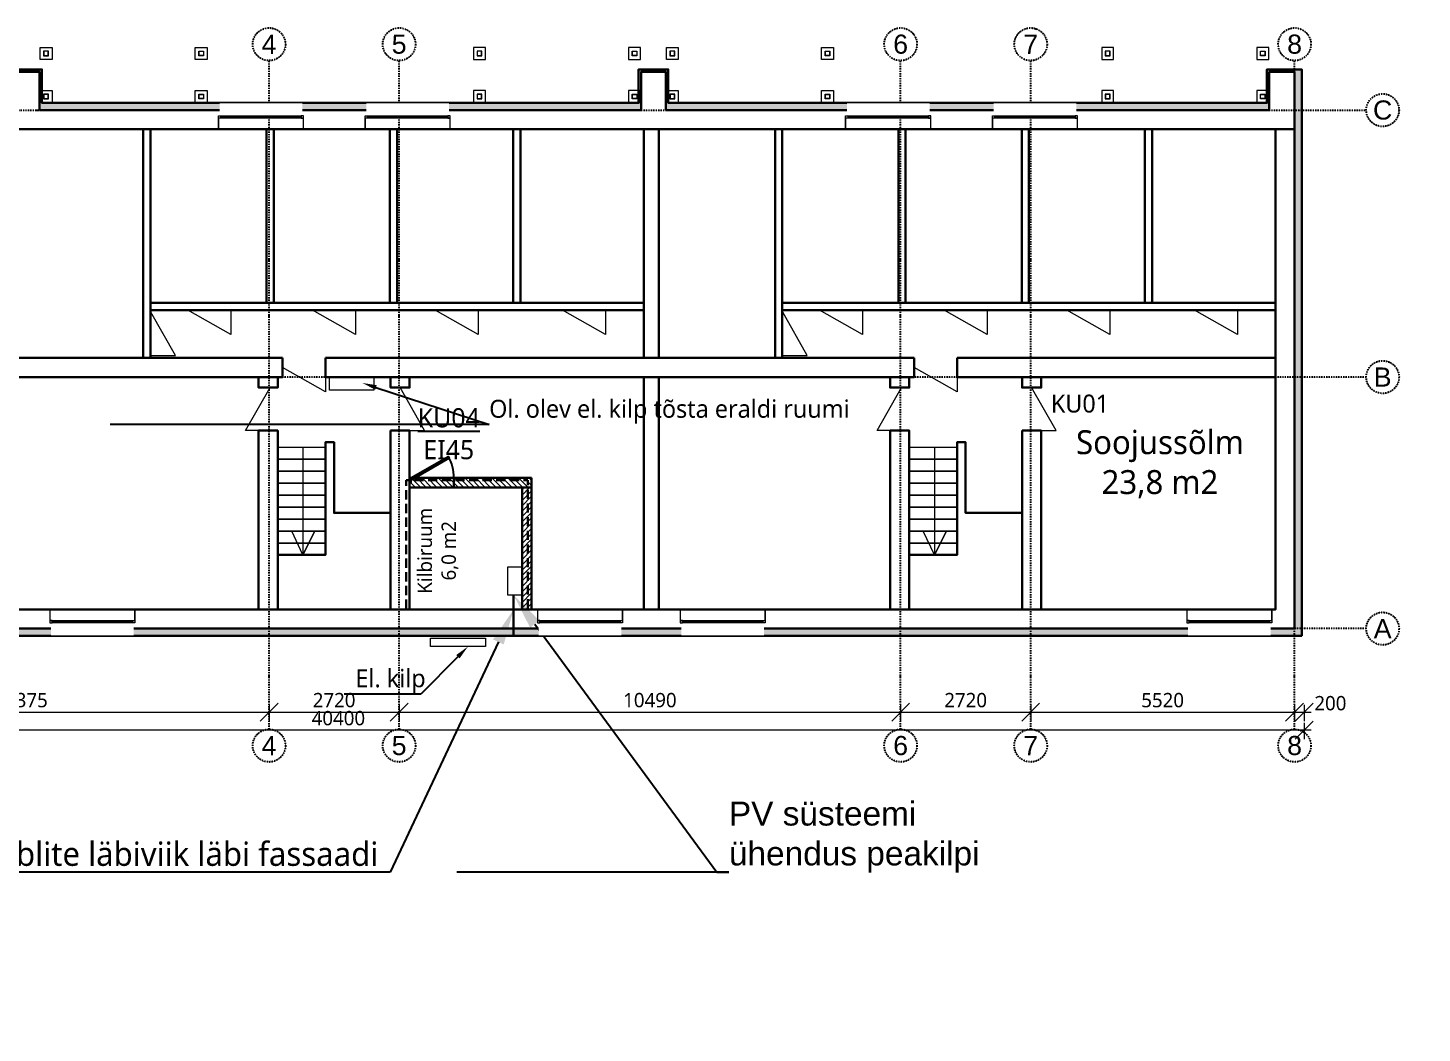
# Model space of a CAD drawing. Header units: millimetres. Extents: x 720925 to 840725318, y 793496 to 1061196.
# Drawn here: x 1172941 to 1202104, y 904427 to 925442 of the extents above; entities that cross this region are included whole.
import ezdxf
from ezdxf import colors
from ezdxf.entities.mleader import LeaderData, LeaderLine
from ezdxf.math import Vec2, Vec3

# ---------------------------------------------------------------- set-up
doc = ezdxf.new("R2010")
doc.units = ezdxf.units.MM
doc.header["$PDMODE"] = 2
doc.header["$PDSIZE"] = 5
doc.linetypes.add('DASHDOTX2', pattern=[50.8, 25.4, -12.7, 0, -12.7])
doc.linetypes.add('DASHED', pattern=[19.05, 12.7, -6.35])
for name, color, linetype, lineweight in [('!ESP_Avatäited plaanil', 7, 'Continuous', 5), ('!ESP_EI90 tuletõkkesektsiooon', 6, 'DASHED', 30), ('!ESP_EPS 120 Perimeeter', 141, 'Continuous', 9), ('!ESP_Fassaad', 7, 'Continuous', 9), ('!ESP_Konstruktsioon lõikes', 7, 'Continuous', 30), ('!ESP_Mõõt', 252, 'Continuous', 5), ('!ESP_Uus konstruktsioon', 6, 'Continuous', 9), ('!ESP_Viited', 7, 'Continuous', 0), ('TEKST', 7, 'Continuous', 9)]:
    doc.layers.add(name, color=color, linetype=linetype, lineweight=lineweight)
for name, color, linetype in [('!ESP_Tava', 7, 'Continuous'), ('!ESP_Tekst', 7, 'Continuous'), ('!ESP_Teljed', 30, 'DASHDOTX2')]:
    doc.layers.add(name, color=color, linetype=linetype)
doc.styles.add('Annotative', font='malgunsl.ttf', dxfattribs={"height": 2})
doc.styles.add('Arial', font='arial.ttf')
doc.dimstyles.new('Annotative', dxfattribs={"dimtxt": 2, "dimasz": 2.5, "dimexe": 1.25, "dimexo": 0.625, "dimtad": 1, "dimdec": 0, "dimrnd": 5, "dimtxsty": 'Annotative', "dimblk": 'OBLIQUE', "dimcen": 0, "dimdle": 1, "dimadec": 0, "dimazin": 0, "dimtfac": 1, "dimtdec": 0, "dimtmove": 0, "dimatfit": 3, "dimfxl": 1, "dimfxlon": 1, "dimarcsym": 1})

# ---------------------------------------------------------------- blocks, each defined once
blk = doc.blocks.new('_Dot')
at = {"color": 0, "linetype": 'ByBlock', "lineweight": -2}
blk.add_line((-0.5, 0), (-1, 0), dxfattribs=at)
at = {"color": 0, "linetype": 'ByBlock', "lineweight": -2, "const_width": 0.5}
blk.add_lwpolyline([(-0.25, 0, 1), (0.25, 0, 1)], format="xyb", close=True, dxfattribs=at)
blk = doc.blocks.new('A$Cef77760f')
at = {"layer": '!ESP_Teljed'}
for points in [[(-21450, -2104), (-21450, 11875)], [(-18730, -2104), (-18730, 11875)], [(-8240, -2104), (-8240, 11875)], [(-5520, -2104), (-5520, 11875)], [(0, -2104), (0, 11875)], [(-41867, 10840), (1500, 10840)], [(1500, 5260), (-41867, 5260)], [(1500, 0), (-41867, 0)]]:
    blk.add_lwpolyline(points, dxfattribs=at)
for centre in [(-21450, 12217), (-18730, 12217), (-8240, 12217), (-5520, 12217), (0, 12217), (1842, 10840), (1842, 5260), (1842, 0), (-21450, -2446), (-18730, -2446), (-8240, -2446), (-5520, -2446), (0, -2446)]:
    blk.add_circle(centre, 342, dxfattribs=at)
at = {"layer": '!ESP_Teljed', "char_height": 400, "width": 684.66, "attachment_point": 5, "style": 'Arial'}
for s, insert in [('4', (-21450, 12217)), ('5', (-18730, 12217)), ('6', (-8240, 12217)), ('7', (-5520, 12217)), ('8', (0, 12217)), ('C', (1842, 10840)), ('B', (1842, 5260)), ('A', (1842, 0)), ('4', (-21450, -2446)), ('5', (-18730, -2446)), ('6', (-8240, -2446)), ('7', (-5520, -2446)), ('8', (0, -2446))]:
    blk.add_mtext(s, dxfattribs=dict(at, insert=insert))
blk = doc.blocks.new('_Oblique')
at = {"color": 0, "linetype": 'ByBlock', "lineweight": -2}
blk.add_line((-0.5, -0.5), (0.5, 0.5), dxfattribs=at)
blk = doc.blocks.new('*D128')
at = {"layer": '!ESP_Mõõt', "color": 0, "lineweight": -2, "transparency": 16777216}
for p, q in [((8175, -12435), (8175, -12773)), ((18550, -12435), (18550, -12773)), ((8025, -12585), (18700, -12585))]:
    blk.add_line(p, q, dxfattribs=at)
at = {"layer": 'Defpoints', "color": 0, "lineweight": 0, "transparency": 16777216}
for p in [(8175, -11951), (18550, -11896), (18550, -12585)]:
    blk.add_point(p, dxfattribs=at)
at = {"layer": '!ESP_Mõõt', "color": 0, "lineweight": -2, "transparency": 16777216, "xscale": 375, "yscale": 375, "zscale": 375, "rotation": 180}
blk.add_blockref('_Oblique', (8175, -12585), dxfattribs=at)
at = {"layer": '!ESP_Mõõt', "color": 0, "lineweight": -2, "transparency": 16777216, "xscale": 375, "yscale": 375, "zscale": 375}
blk.add_blockref('_Oblique', (18550, -12585), dxfattribs=at)
at = {"layer": '!ESP_Mõõt', "color": 0, "lineweight": 0, "transparency": 16777216, "insert": (13362, -12336), "char_height": 300, "attachment_point": 5, "style": 'Annotative'}
blk.add_mtext('10375', dxfattribs=at)
blk = doc.blocks.new('*D129')
at = {"layer": '!ESP_Mõõt', "color": 0, "lineweight": -2, "transparency": 16777216}
for p, q in [((18550, -12435), (18550, -12773)), ((21270, -12435), (21270, -12773)), ((18400, -12585), (21420, -12585))]:
    blk.add_line(p, q, dxfattribs=at)
at = {"layer": 'Defpoints', "color": 0, "lineweight": 0, "transparency": 16777216}
for p in [(18550, -11896), (21270, -11914), (21270, -12585)]:
    blk.add_point(p, dxfattribs=at)
at = {"layer": '!ESP_Mõõt', "color": 0, "lineweight": -2, "transparency": 16777216, "xscale": 375, "yscale": 375, "zscale": 375, "rotation": 180}
blk.add_blockref('_Oblique', (18550, -12585), dxfattribs=at)
at = {"layer": '!ESP_Mõõt', "color": 0, "lineweight": -2, "transparency": 16777216, "xscale": 375, "yscale": 375, "zscale": 375}
blk.add_blockref('_Oblique', (21270, -12585), dxfattribs=at)
at = {"layer": '!ESP_Mõõt', "color": 0, "lineweight": 0, "transparency": 16777216, "insert": (19910, -12336), "char_height": 300, "attachment_point": 5, "style": 'Annotative'}
blk.add_mtext('2720', dxfattribs=at)
blk = doc.blocks.new('*D130')
at = {"layer": '!ESP_Mõõt', "color": 0, "lineweight": -2, "transparency": 16777216}
for p, q in [((21270, -12435), (21270, -12773)), ((31760, -12435), (31760, -12773)), ((21120, -12585), (31910, -12585))]:
    blk.add_line(p, q, dxfattribs=at)
at = {"layer": 'Defpoints', "color": 0, "lineweight": 0, "transparency": 16777216}
for p in [(21270, -11914), (31760, -11878), (31760, -12585)]:
    blk.add_point(p, dxfattribs=at)
at = {"layer": '!ESP_Mõõt', "color": 0, "lineweight": -2, "transparency": 16777216, "xscale": 375, "yscale": 375, "zscale": 375, "rotation": 180}
blk.add_blockref('_Oblique', (21270, -12585), dxfattribs=at)
at = {"layer": '!ESP_Mõõt', "color": 0, "lineweight": -2, "transparency": 16777216, "xscale": 375, "yscale": 375, "zscale": 375}
blk.add_blockref('_Oblique', (31760, -12585), dxfattribs=at)
at = {"layer": '!ESP_Mõõt', "color": 0, "lineweight": 0, "transparency": 16777216, "insert": (26515, -12336), "char_height": 300, "attachment_point": 5, "style": 'Annotative'}
blk.add_mtext('10490', dxfattribs=at)
blk = doc.blocks.new('*D131')
at = {"layer": '!ESP_Mõõt', "color": 0, "lineweight": -2, "transparency": 16777216}
for p, q in [((31760, -12435), (31760, -12773)), ((34480, -12435), (34480, -12773)), ((31610, -12585), (34630, -12585))]:
    blk.add_line(p, q, dxfattribs=at)
at = {"layer": 'Defpoints', "color": 0, "lineweight": 0, "transparency": 16777216}
for p in [(31760, -11878), (34480, -11787), (34480, -12585)]:
    blk.add_point(p, dxfattribs=at)
at = {"layer": '!ESP_Mõõt', "color": 0, "lineweight": -2, "transparency": 16777216, "xscale": 375, "yscale": 375, "zscale": 375, "rotation": 180}
blk.add_blockref('_Oblique', (31760, -12585), dxfattribs=at)
at = {"layer": '!ESP_Mõõt', "color": 0, "lineweight": -2, "transparency": 16777216, "xscale": 375, "yscale": 375, "zscale": 375}
blk.add_blockref('_Oblique', (34480, -12585), dxfattribs=at)
at = {"layer": '!ESP_Mõõt', "color": 0, "lineweight": 0, "transparency": 16777216, "insert": (33120, -12336), "char_height": 300, "attachment_point": 5, "style": 'Annotative'}
blk.add_mtext('2720', dxfattribs=at)
blk = doc.blocks.new('*D132')
at = {"layer": '!ESP_Mõõt', "color": 0, "lineweight": -2, "transparency": 16777216}
for p, q in [((34480, -12435), (34480, -12773)), ((40000, -12435), (40000, -12773)), ((34330, -12585), (40150, -12585))]:
    blk.add_line(p, q, dxfattribs=at)
at = {"layer": 'Defpoints', "color": 0, "lineweight": 0, "transparency": 16777216}
for p in [(34480, -11787), (40000, -12023), (40000, -12585)]:
    blk.add_point(p, dxfattribs=at)
at = {"layer": '!ESP_Mõõt', "color": 0, "lineweight": -2, "transparency": 16777216, "xscale": 375, "yscale": 375, "zscale": 375, "rotation": 180}
blk.add_blockref('_Oblique', (34480, -12585), dxfattribs=at)
at = {"layer": '!ESP_Mõõt', "color": 0, "lineweight": -2, "transparency": 16777216, "xscale": 375, "yscale": 375, "zscale": 375}
blk.add_blockref('_Oblique', (40000, -12585), dxfattribs=at)
at = {"layer": '!ESP_Mõõt', "color": 0, "lineweight": 0, "transparency": 16777216, "insert": (37240, -12336), "char_height": 300, "attachment_point": 5, "style": 'Annotative'}
blk.add_mtext('5520', dxfattribs=at)
blk = doc.blocks.new('*D138')
at = {"layer": '!ESP_Mõõt', "color": 0, "lineweight": -2, "transparency": 16777216}
for p, q in [((-200, -12812), (-200, -13150)), ((40200, -12812), (40200, -13150)), ((40350, -12962), (-350, -12962))]:
    blk.add_line(p, q, dxfattribs=at)
at = {"layer": 'Defpoints', "color": 0, "lineweight": 0, "transparency": 16777216}
for p in [(-200, -11040), (40200, -11040), (-200, -12962)]:
    blk.add_point(p, dxfattribs=at)
at = {"layer": '!ESP_Mõõt', "color": 0, "lineweight": -2, "transparency": 16777216, "xscale": 375, "yscale": 375, "zscale": 375, "rotation": 180}
blk.add_blockref('_Oblique', (-200, -12962), dxfattribs=at)
at = {"layer": '!ESP_Mõõt', "color": 0, "lineweight": -2, "transparency": 16777216, "xscale": 375, "yscale": 375, "zscale": 375}
blk.add_blockref('_Oblique', (40200, -12962), dxfattribs=at)
at = {"layer": '!ESP_Mõõt', "color": 0, "lineweight": 0, "transparency": 16777216, "insert": (20000, -12713), "char_height": 300, "attachment_point": 5, "style": 'Annotative'}
blk.add_mtext('40400', dxfattribs=at)
blk = doc.blocks.new('*D140')
at = {"layer": '!ESP_Mõõt', "color": 0, "lineweight": -2, "transparency": 16777216}
for p, q in [((40000, -12435), (40000, -12773)), ((40200, -12435), (40200, -12773)), ((39850, -12585), (40350, -12585))]:
    blk.add_line(p, q, dxfattribs=at)
at = {"layer": 'Defpoints', "color": 0, "lineweight": 0, "transparency": 16777216}
for p in [(40200, -11040), (40000, -12023), (40200, -12585)]:
    blk.add_point(p, dxfattribs=at)
at = {"layer": '!ESP_Mõõt', "color": 0, "lineweight": -2, "transparency": 16777216, "xscale": 375, "yscale": 375, "zscale": 375, "rotation": 180}
blk.add_blockref('_Oblique', (40000, -12585), dxfattribs=at)
at = {"layer": '!ESP_Mõõt', "color": 0, "lineweight": -2, "transparency": 16777216, "xscale": 375, "yscale": 375, "zscale": 375}
blk.add_blockref('_Oblique', (40200, -12585), dxfattribs=at)
at = {"layer": '!ESP_Mõõt', "color": 0, "lineweight": 0, "transparency": 16777216, "insert": (40749, -12400), "char_height": 300, "attachment_point": 5, "style": 'Annotative'}
blk.add_mtext('200', dxfattribs=at)
blk = doc.blocks.new('A$C8ba190c6')
at = {"layer": '!ESP_Avatäited plaanil'}
for points in [[(-1760, 420), (-1760, -90), (-2660, 420)], [(-2920, -900), (-3431, -900), (-2920, 0)], [(-200, -900), (310, -900), (-200, 0)]]:
    blk.add_lwpolyline(points, dxfattribs=at)
at = {"layer": '!ESP_Konstruktsioon lõikes'}
for points in [[(-3160, 220), (-3160, 220), (-3160, 0), (-2760, 0), (-2760, 220), (-2660, 220), (-2660, 620)], [(-1760, 620), (-1760, 220), (-400, 220), (-400, 0), (0, 0), (0, 220)], [(-400, -2620), (-791, -2620), (-1580, -2620), (-1580, -1142), (-1760, -1142), (-1760, -3500), (-2760, -3500)]]:
    blk.add_lwpolyline(points, dxfattribs=at)
for points in [[(-3160, -900), (-2760, -900), (-2760, -4640), (-3160, -4640)], [(-400, -900), (0, -900), (0, -4640), (-400, -4640)]]:
    blk.add_lwpolyline(points, close=True, dxfattribs=at)
at = {"lineweight": 0}
for points in [[(-1760, -1150), (-1760, -2750)], [(-1760, -1250), (-2760, -1250), (-2760, -1500), (-1760, -1500)], [(-2235, -1250), (-2235, -3500), (-1981, -3000), (-2235, -3500), (-2467, -3000)], [(-1760, -1500), (-2760, -1500), (-2760, -1750), (-1760, -1750)], [(-1760, -1750), (-2760, -1750), (-2760, -2000), (-1760, -2000)], [(-1760, -2000), (-2760, -2000), (-2760, -2250), (-1760, -2250)], [(-1760, -2250), (-2760, -2250), (-2760, -2500), (-1760, -2500)], [(-1760, -2500), (-2760, -2500), (-2760, -2750), (-1760, -2750)], [(-1760, -2500), (-2760, -2500), (-2760, -2750), (-1760, -2750)], [(-2360, -2750), (-2760, -2750)], [(-1760, -2750), (-2760, -2750), (-2760, -3000), (-1760, -3000)], [(-1760, -2750), (-2360, -2750)], [(-1760, -3000), (-2760, -3000), (-2760, -3250), (-1760, -3250)], [(-1760, -3000), (-2760, -3000), (-2760, -3250), (-1760, -3250)], [(-1760, -3000), (-2360, -3000)], [(-1760, -3250), (-2760, -3250), (-2760, -3500), (-1760, -3500)], [(-1760, -3250), (-2360, -3250)], [(-1760, -3500), (-2360, -3500)]]:
    blk.add_lwpolyline(points, dxfattribs=at)
blk = doc.blocks.new('A$C9a3fe0df')
at = {"layer": '!ESP_Konstruktsioon lõikes'}
for points in [[(0, 11640), (530, 11640), (530, 10840), (13230, 10840), (13230, 11640), (13750, 11640), (13750, 10840), (26330, 10840), (26330, 11640), (26850, 11640), (26850, 10840), (39470, 10840), (39470, 11640), (40000, 11640), (40000, 0), (0, 0)], [(400, 10440), (39600, 10440), (39600, 400), (400, 400)]]:
    blk.add_lwpolyline(points, close=True, dxfattribs=at)
for points in [[(13230, 10840), (13230, 11640), (13750, 11640), (13750, 10840)], [(26330, 10840), (26330, 11640), (26850, 11640), (26850, 10840)], [(39470, 10840), (39470, 11640), (40000, 11640), (40000, 10840)], [(400, 10440), (40000, 10440)], [(26705, 5660), (26705, 10440), (26385, 10440), (26385, 5660)], [(6635, 5660), (18830, 5660)], [(19730, 5660), (32040, 5660)], [(32940, 5660), (39600, 5660), (39600, 5260), (32940, 5260)], [(18830, 5260), (6635, 5260)], [(13490, 5260), (13690, 5260)], [(32040, 5260), (19730, 5260)], [(26230, 5260), (26385, 5260)], [(26385, 5260), (26385, 400), (26705, 400), (26705, 5260)], [(26750, 5260), (26950, 5260)]]:
    blk.add_lwpolyline(points, dxfattribs=at)
blk = doc.blocks.new('A$C15717044')
blk.add_wipeout([(-890, 171), (890, 171), (890, 121), (865, 121), (865, -150), (-865, -150), (-865, 121), (-890, 121)])
at = {"layer": '!ESP_Avatäited plaanil'}
for points in [[(-890, 400), (-890, 171), (-890, 121), (-840, 121), (-840, 171), (-890, 171), (890, 171), (890, 400), (890, 171), (890, 121), (840, 121), (840, 171), (840, 121), (-840, 121), (-840, 146), (840, 146)], [(-865, -150), (865, -150)]]:
    blk.add_lwpolyline(points, dxfattribs=at)
blk = doc.blocks.new('A$C8c9964b3')
at = {"layer": '!ESP_Fassaad', "color": 8}
for points in [[(-3420, -175), (-3170, -175), (-3170, 75), (-3420, 75)], [(-3345, -100), (-3245, -100), (-3245, 0), (-3345, 0)], [(-175, -175), (75, -175), (75, 75), (-175, 75)], [(0, -100), (-100, -100), (-100, 0), (0, 0)], [(-3340, -95), (-3250, -95), (-3250, -5), (-3340, -5)], [(-5, -95), (-95, -95), (-95, -5), (-5, -5)], [(-3420, -1075), (-3170, -1075), (-3170, -825), (-3420, -825)], [(-175, -1075), (75, -1075), (75, -825), (-175, -825)], [(-3345, -1000), (-3245, -1000), (-3245, -900), (-3345, -900)], [(-3340, -995), (-3250, -995), (-3250, -905), (-3340, -905)], [(0, -1000), (-100, -1000), (-100, -900), (0, -900)], [(-5, -995), (-95, -995), (-95, -905), (-5, -905)]]:
    blk.add_lwpolyline(points, close=True, dxfattribs=at)
blk = doc.blocks.new('A$Cb62df965')
at = {"layer": '!ESP_Avatäited plaanil'}
for points in [[(-8635, 0), (-8635, -510), (-9535, 0)], [(-6030, 0), (-6030, -510), (-6930, 0)], [(-3461, 0), (-3461, -510), (-4361, 0)], [(-796, 0), (-796, -510), (-1696, 0)], [(-10305, -947), (-9795, -947), (-10305, -47)]]:
    blk.add_lwpolyline(points, dxfattribs=at)
blk = doc.blocks.new('*U766')
for p, q in [((0, 0), (0, -100)), ((900, 0), (900, -100))]:
    blk.add_line(p, q)
blk.add_lwpolyline([(0, 0), (779, 450), (801, 412), (22, -38)], close=True)
blk.add_arc((0, 0), 900, 0, 30)
blk = doc.blocks.new('A$Cb56cea9a')
at = {"layer": '!ESP_Mõõt', "lineweight": 0}
for base, p1, p2, picture, middle in [((-200, -12962.2), (40200, -11040), (-200, -11040), '*D138', (20000, -12713.3)), ((18550, -12585.3), (8175, -11951.1), (18550, -11896.3), '*D128', (13362.5, -12335.5)), ((21270, -12585.3), (18550, -11896.3), (21270, -11914.4), '*D129', (19910, -12336.3)), ((31760.1, -12585.3), (21270, -11914.4), (31760.1, -11877.8), '*D130', (26515, -12335.5)), ((34480.1, -12585.3), (31760.1, -11877.8), (34480.1, -11787.2), '*D131', (33120.1, -12336.3)), ((40000, -12585.3), (34480.1, -11787.2), (40000, -12022.7), '*D132', (37240, -12336.3))]:
    dim = blk.add_linear_dim(base=base, p1=p1, p2=p2, dimstyle='Annotative', dxfattribs=at)
    dim.commit()
    dim.dimension.update_dxf_attribs({"geometry": picture, "text_midpoint": middle})
dim = blk.add_linear_dim(base=(40200, -12585.3), p1=(40000, -12022.7), p2=(40200, -11040), dimstyle='Annotative', dxfattribs=at)
dim.commit()
dim.dimension.update_dxf_attribs({"geometry": '*D140', "text_midpoint": (40748.8, -12648.8), "dimtype": 128})

msp = doc.modelspace()

# ---------------------------------------------------------------- hatches: boundary and pattern name
at = {"layer": '!ESP_EPS 120 Perimeeter'}
h = msp.add_hatch(dxfattribs=at)
h.set_pattern_fill('HONEY', color=256, scale=20, style=0)
h.set_pattern_definition([(0, (361077.227, -151848.246), (95.25, 54.992613), [63.5, -127]), (120, (361077.227, -151848.246), (-95.2499998, 54.9926133), [63.5, -127]), (60, (361077.227, -151848.246), (2e-07, 109.9852262), [-127, 63.5])])
h.paths.add_polyline_path([(1160016.3, 923872.6), (1160016.3, 924572.6), (1159286.3, 924572.6), (1159286.3, 912732.6), (1199586.3, 912732.6), (1199586.3, 924572.6), (1198856.3, 924572.6), (1198856.3, 923872.6), (1186336.3, 923872.6), (1186336.3, 924572.6), (1185716.3, 924572.6), (1185716.3, 923872.6), (1173236.3, 923872.6), (1173236.3, 924572.6), (1172616.3, 924572.6), (1172616.3, 923872.6)])
h.paths.add_polyline_path([(1172666.3, 923722.6), (1172666.3, 924522.6), (1173186.3, 924522.6), (1173186.3, 923722.6), (1185766.3, 923722.6), (1185766.3, 924522.6), (1186286.3, 924522.6), (1186286.3, 923722.6), (1198906.3, 923722.6), (1198906.3, 924522.6), (1199436.3, 924522.6), (1199436.3, 912882.6), (1159436.3, 912882.6), (1159436.3, 924522.6), (1159966.3, 924522.6), (1159966.3, 923722.6)], flags=16)
at = {"layer": '!ESP_Uus konstruktsioon'}
h = msp.add_hatch(dxfattribs=at)
h.set_pattern_fill('ANSI31', color=256, scale=25, angle=90)
h.set_pattern_definition([(135, (857721.47, -132011.53), (-56.126601, -56.126601), [])])
h.paths.add_polyline_path([(1183477.5, 916033.8), (1180926.3, 916033.8), (1180926.3, 915833.8), (1183477.5, 915833.8)])

# ---------------------------------------------------------------- linework, layer by layer
at = {"layer": '!ESP_Avatäited plaanil'}
for points in [[(1175515.9, 918596), (1176026.4, 918596), (1175515.9, 919496)], [(1175515.9, 918596), (1176026.4, 918596), (1175515.9, 919496)], [(1177186.3, 919542.6), (1177186.3, 919032.1), (1176286.3, 919542.6)], [(1179791.3, 919542.6), (1179791.3, 919032.1), (1178891.3, 919542.6)], [(1182360.1, 919542.6), (1182360.1, 919032.1), (1181460.1, 919542.6)], [(1185025.5, 919542.6), (1185025.5, 919032.1), (1184125.5, 919542.6)]]:
    msp.add_lwpolyline(points, dxfattribs=at)
at = {"layer": '!ESP_EI90 tuletõkkesektsiooon', "ltscale": 15, "flags": 128}
msp.add_lwpolyline([(1180851.3, 913282.6), (1183397.5, 913282.6), (1183397.5, 915983.8), (1180851.3, 915983.8)], close=True, dxfattribs=at)
at = {"layer": '!ESP_Fassaad'}
msp.add_lwpolyline([(1181363.5, 912682.6), (1182515.2, 912682.6), (1182515.2, 912508.5), (1181363.5, 912508.5)], close=True, dxfattribs=at)
at = {"layer": '!ESP_Konstruktsioon lõikes'}
for points in [[(1159286.3, 924572.6), (1160016.3, 924572.6), (1160016.3, 923872.6), (1172616.3, 923872.6), (1172616.3, 924572.6), (1173236.3, 924572.6), (1173236.3, 923872.6), (1185716.3, 923872.6), (1185716.3, 924572.6), (1186336.3, 924572.6), (1186336.3, 923872.6), (1198856.3, 923872.6), (1198856.3, 924572.6), (1199586.3, 924572.6), (1199586.3, 912732.6), (1159286.3, 912732.6)], [(1159286.3, 924572.6), (1160016.3, 924572.6), (1160016.3, 923872.6), (1172616.3, 923872.6), (1172616.3, 924572.6), (1173236.3, 924572.6), (1173236.3, 923872.6), (1185716.3, 923872.6), (1185716.3, 924572.6), (1186336.3, 924572.6), (1186336.3, 923872.6), (1198856.3, 923872.6), (1198856.3, 924572.6), (1199586.3, 924572.6), (1199586.3, 912732.6), (1159286.3, 912732.6)], [(1159436.3, 924522.6), (1159966.3, 924522.6), (1159966.3, 923722.6), (1172666.3, 923722.6), (1172666.3, 924522.6), (1173186.3, 924522.6), (1173186.3, 923722.6), (1185766.3, 923722.6), (1185766.3, 924522.6), (1186286.3, 924522.6), (1186286.3, 923722.6), (1198906.3, 923722.6), (1198906.3, 924522.6), (1199436.3, 924522.6), (1199436.3, 912882.6), (1159436.3, 912882.6)], [(1159436.3, 924522.6), (1159966.3, 924522.6), (1159966.3, 923722.6), (1172666.3, 923722.6), (1172666.3, 924522.6), (1173186.3, 924522.6), (1173186.3, 923722.6), (1185766.3, 923722.6), (1185766.3, 924522.6), (1186286.3, 924522.6), (1186286.3, 923722.6), (1198906.3, 923722.6), (1198906.3, 924522.6), (1199436.3, 924522.6), (1199436.3, 912882.6), (1159436.3, 912882.6)], [(1175355.2, 923322.6), (1175505.2, 923322.6), (1175505.2, 918542.6), (1175355.2, 918542.6)], [(1177934.2, 923322.6), (1178084.2, 923322.6), (1178084.2, 919692.6), (1177934.2, 919692.6)], [(1180513.2, 923322.6), (1180663.2, 923322.6), (1180663.2, 919692.6), (1180513.2, 919692.6)], [(1183092.2, 923322.6), (1183242.2, 923322.6), (1183242.2, 919692.6), (1183092.2, 919692.6)], [(1188570.3, 923322.6), (1188720.3, 923322.6), (1188720.3, 918542.6), (1188570.3, 918542.6)], [(1191149.3, 923322.6), (1191299.3, 923322.6), (1191299.3, 919692.6), (1191149.3, 919692.6)], [(1193728.3, 923322.6), (1193878.3, 923322.6), (1193878.3, 919692.6), (1193728.3, 919692.6)], [(1196307.2, 923322.6), (1196457.2, 923322.6), (1196457.2, 919692.6), (1196307.2, 919692.6)], [(1185821.3, 919692.6), (1185821.3, 919542.6), (1175505.2, 919542.6), (1175505.2, 919692.6)], [(1199036.4, 919692.6), (1199036.4, 919542.6), (1188720.3, 919542.6), (1188720.3, 919692.6)], [(1180926.3, 916033.8), (1181853.1, 916033.8), (1181853.1, 915833.8), (1180926.3, 915833.8)]]:
    msp.add_lwpolyline(points, close=True, dxfattribs=at)
for points in [[(1180926.3, 916033.8), (1183477.5, 916033.8)], [(1180926.3, 915833.8), (1183477.5, 915833.8)], [(1183277.5, 913282.6), (1183277.5, 915833.8)]]:
    msp.add_lwpolyline(points, dxfattribs=at)
at = {"layer": '!ESP_Tava', "lineweight": 0}
msp.add_lwpolyline([(1182977.5, 913582.6), (1182977.5, 914176.2), (1183277.5, 914176.2), (1183277.5, 913582.6)], close=True, dxfattribs=at)
at = {"lineweight": 0}
msp.add_lwpolyline([(1179252.9, 918142.6), (1180178.6, 918142.6), (1180178.6, 917870.6), (1179252.9, 917870.6)], close=True, dxfattribs=at)
at = {"layer": 'TEKST', "color": 1, "lineweight": 30}
msp.add_line((1183101.3, 912732.6), (1183101.3, 913582.6), dxfattribs=at)

# ---------------------------------------------------------------- block references
at = {"lineweight": 0}
for name, p in [('A$Cef77760f', (1199436.3, 912882.6)), ('A$Cb56cea9a', (1159436.3, 923722.6)), ('A$C8c9964b3', (1185681.3, 924957.6)), ('A$C8c9964b3', (1198821.3, 924957.6)), ('A$C9a3fe0df', (1159436.3, 912882.6)), ('A$Cb62df965', (1199036.3, 919542.6)), ('A$C8ba190c6', (1180926.3, 917922.6)), ('A$C8ba190c6', (1194136.3, 917922.6))]:
    msp.add_blockref(name, p, dxfattribs=at)
at = {"lineweight": 0, "xscale": -1}
for p in [(1173271.3, 924957.6), (1186371.3, 924957.6)]:
    msp.add_blockref('A$C8c9964b3', p, dxfattribs=at)
msp.add_blockref('*U766', (1180953.1, 916033.8))

# ---------------------------------------------------------------- texts
at = {"layer": '!ESP_Tekst', "style": 'Annotative'}
for s, insert, char_height, width, attachment_point in [('KU01', (1194947.1, 917585.7), 375, 869.103, 5), ('\\pxqc;{\\L\\C6;KU04\\P\\lEI45}', (1182174.2, 917491.1), 400, 858.675, 3), ('Soojussõlm\\P23,8 m2', (1196620.4, 916318.5), 500, 33016.985, 5)]:
    msp.add_mtext(s, dxfattribs=dict(at, insert=insert, char_height=char_height, width=width, attachment_point=attachment_point))
at = {"layer": '!ESP_Tekst', "insert": (1181520, 914509.9), "char_height": 300, "width": 33016.985, "attachment_point": 5, "rotation": 90, "style": 'Annotative'}
msp.add_mtext('Kilbiruum\\P6,0 m2', dxfattribs=at)

# ---------------------------------------------------------------- leaders
at = {"layer": '!ESP_Tekst'}
ml = msp.add_multileader_mtext('Standard', dxfattribs=at)
ml.set_content('TINGMÄRGID:', color=256, style='Annotative')
ml.set_leader_properties(color=256)
ml.set_arrow_properties(name='DOT')
ml.build(insert=Vec2(0, 0))
ml.multileader.update_dxf_attribs({"leader_type": 0, "has_dogleg": 0, "text_left_attachment_type": 5, "text_right_attachment_type": 5, "dogleg_length": 0.036, "arrow_head_size": 0, "scale": 100})
ctx = ml.context
ctx.base_point, ctx.scale, ctx.char_height, ctx.arrow_head_size, ctx.landing_gap_size, ctx.plane_origin = Vec3(723104.5, 907053.2), 100, 250, 0, 0.9, Vec3(724755.6, 906972.2)
ctx.left_attachment, ctx.right_attachment = 5, 5
notes = []
notes.append((ctx, [(1, (1, 1, 0), (725233.3, 907053.2), (-1, 0), 3.6, [(0, [(724930, 907053.2)], 0, [])])]))
ctx.mtext.insert, ctx.mtext.width, ctx.mtext.flow_direction = Vec3(723105.4, 907404.2), 8400003.837, 5
ml = msp.add_multileader_mtext('Standard', dxfattribs=at)
ml.set_content('MINERAALVILL', color=256, style='Annotative')
ml.set_leader_properties(color=256)
ml.set_arrow_properties(name='DOT')
ml.build(insert=Vec2(0, 0))
ml.multileader.update_dxf_attribs({"leader_type": 0, "has_dogleg": 0, "text_left_attachment_type": 5, "text_right_attachment_type": 5, "dogleg_length": 0.036, "arrow_head_size": 0, "scale": 100})
ctx = ml.context
ctx.base_point, ctx.scale, ctx.char_height, ctx.arrow_head_size, ctx.landing_gap_size, ctx.plane_origin = Vec3(724933.4, 906453.2), 100, 250, 0, 0.9, Vec3(724755.6, 906372.2)
ctx.left_attachment, ctx.right_attachment = 5, 5
notes.append((ctx, [(0, (1, 1, 0), (724929.8, 906453.2), (1, 0), 3.6, [(0, [(724930, 906453.2)], 0, [])])]))
ctx.mtext.insert, ctx.mtext.width, ctx.mtext.flow_direction = Vec3(724934.3, 906753.2), 8400003.837, 5
ml = msp.add_multileader_mtext('Standard', dxfattribs=at)
ml.set_content('VAHTPOLÜSTÜREEN EPS 120 PERIMEETER', color=256, style='Annotative')
ml.set_leader_properties(color=256)
ml.set_arrow_properties(name='DOT')
ml.build(insert=Vec2(0, 0))
ml.multileader.update_dxf_attribs({"leader_type": 0, "has_dogleg": 0, "text_left_attachment_type": 5, "text_right_attachment_type": 5, "dogleg_length": 0.036, "arrow_head_size": 0, "scale": 100})
ctx = ml.context
ctx.base_point, ctx.scale, ctx.char_height, ctx.arrow_head_size, ctx.landing_gap_size, ctx.plane_origin = Vec3(724933.4, 905853.2), 100, 250, 0, 0.9, Vec3(724755.6, 905772.2)
ctx.left_attachment, ctx.right_attachment = 5, 5
notes.append((ctx, [(0, (1, 1, 0), (724929.8, 905853.2), (1, 0), 3.6, [(0, [(724930, 905853.2)], 0, [])])]))
ctx.mtext.insert, ctx.mtext.width, ctx.mtext.flow_direction = Vec3(724934.3, 906204.5), 8400003.837, 5
ml = msp.add_multileader_mtext('Standard', dxfattribs=at)
ml.set_content('LAMMUTATAV KONSTRUKTSIOON', color=256, style='Annotative')
ml.set_leader_properties(color=256)
ml.set_arrow_properties(name='DOT')
ml.build(insert=Vec2(0, 0))
ml.multileader.update_dxf_attribs({"leader_type": 0, "has_dogleg": 0, "text_left_attachment_type": 5, "text_right_attachment_type": 5, "dogleg_length": 0.036, "arrow_head_size": 0, "scale": 100})
ctx = ml.context
ctx.base_point, ctx.scale, ctx.char_height, ctx.arrow_head_size, ctx.landing_gap_size, ctx.plane_origin = Vec3(724933.4, 905253.2), 100, 250, 0, 0.9, Vec3(724755.6, 905172.2)
ctx.left_attachment, ctx.right_attachment = 5, 5
notes.append((ctx, [(0, (1, 1, 0), (724929.8, 905253.2), (1, 0), 3.6, [(0, [(724930, 905253.2)], 0, [])])]))
ctx.mtext.insert, ctx.mtext.width, ctx.mtext.flow_direction = Vec3(724934.3, 905557.5), 8400003.837, 5
ml = msp.add_multileader_mtext('Standard', dxfattribs=at)
ml.set_content('PROJEKTEERITAV KONSTRUKTSIOON', color=256, style='Annotative')
ml.set_leader_properties(color=256)
ml.set_arrow_properties(name='DOT')
ml.build(insert=Vec2(0, 0))
ml.multileader.update_dxf_attribs({"leader_type": 0, "has_dogleg": 0, "text_left_attachment_type": 5, "text_right_attachment_type": 5, "dogleg_length": 0.036, "arrow_head_size": 0, "scale": 100})
ctx = ml.context
ctx.base_point, ctx.scale, ctx.char_height, ctx.arrow_head_size, ctx.landing_gap_size, ctx.plane_origin = Vec3(724933.4, 904653.2), 100, 250, 0, 0.9, Vec3(724755.6, 904572.2)
ctx.left_attachment, ctx.right_attachment = 5, 5
notes.append((ctx, [(0, (1, 1, 0), (724929.8, 904653.2), (1, 0), 3.6, [(0, [(724930, 904653.2)], 0, [])])]))
ctx.mtext.insert, ctx.mtext.width, ctx.mtext.flow_direction = Vec3(724934.3, 904957.5), 8400003.837, 5
at = {"layer": '!ESP_Viited'}
ml = msp.add_multileader_mtext('Standard', dxfattribs=at)
ml.set_content('{\\fMalgun Gothic Semilight|b0|i0|c0|p34;Turvasiiniga katuse käigutee}', color=256, style='Annotative')
ml.set_leader_properties()
ml.build(insert=Vec2(0, 0))
ml.multileader.update_dxf_attribs({"text_left_attachment_type": 5, "text_right_attachment_type": 5, "dogleg_length": 0, "arrow_head_size": 450, "scale": 150})
ctx = ml.context
ctx.base_point, ctx.scale, ctx.char_height, ctx.arrow_head_size, ctx.landing_gap_size, ctx.plane_origin = Vec3(948864.5, 915073.2), 150, 375, 450, 0, Vec3(935043.7, 917569.3)
ctx.left_attachment, ctx.right_attachment = 5, 5
notes.append((ctx, [(0, (1, 1, 0), (948864.5, 915073.2), (1, 0), 0, [(0, [(944172.1, 917333.3)], 0, [])])]))
ctx.mtext.insert, ctx.mtext.width, ctx.mtext.defined_height, ctx.mtext.flow_direction = Vec3(948864.5, 915595.6), 10793.227, 2145.5, 5
ml = msp.add_multileader_mtext('Standard', dxfattribs=at)
ml.set_content('El. kilp', color=256, style='Annotative')
ml.set_leader_properties()
ml.build(insert=Vec2(0, 0))
ml.multileader.update_dxf_attribs({"text_left_attachment_type": 5, "text_right_attachment_type": 5, "dogleg_length": 0, "arrow_head_size": 300, "scale": 150})
ctx = ml.context
ctx.base_point, ctx.scale, ctx.char_height, ctx.arrow_head_size, ctx.landing_gap_size, ctx.plane_origin = Vec3(1179793, 911513.1), 150, 375, 300, 0, Vec3(1184687, 909607.2)
ctx.left_attachment, ctx.right_attachment = 5, 5
notes.append((ctx, [(1, (1, 1, 0), (1181159.7, 911513.1), (-1, 0), 0, [(0, [(1182146.2, 912508.5)], 0, [])])]))
ctx.mtext.insert, ctx.mtext.flow_direction = Vec3(1179793, 912032.6), 5
at = {"layer": 'TEKST'}
ml = msp.add_multileader_mtext('Standard', dxfattribs=at)
ml.set_content('{\\fArial|b0|i0|c186|p34;PV süsteemi\\Pühendus peakilpi }', color=256, style='Annotative')
ml.set_leader_properties()
ml.build(insert=Vec2(0, 0))
ml.multileader.update_dxf_attribs({"text_left_attachment_type": 5, "text_right_attachment_type": 5, "dogleg_length": 1, "arrow_head_size": 750, "scale": 250})
ctx = ml.context
ctx.base_point, ctx.scale, ctx.char_height, ctx.arrow_head_size, ctx.landing_gap_size, ctx.plane_origin = Vec3(1187604.3, 907788.2), 250, 500, 750, 0, Vec3(1170180.3, 815312.5)
ctx.left_attachment, ctx.right_attachment = 5, 5
notes.append((ctx, [(0, (1, 1, 0), (1187354.3, 907788.2), (1, 0), 250, [(0, [(1183101.3, 913582.6)], 0, [])])]))
ctx.mtext.insert, ctx.mtext.flow_direction = Vec3(1187604.3, 909266.5), 5
ml = msp.add_multileader_mtext('Standard', dxfattribs=at)
ml.set_content('PV kaablite läbiviik läbi fassaadi', color=256, style='Annotative')
ml.set_leader_properties()
ml.build(insert=Vec2(0, 0))
ml.multileader.update_dxf_attribs({"text_left_attachment_type": 5, "text_right_attachment_type": 5, "dogleg_length": 1, "arrow_head_size": 750, "scale": 250})
ctx = ml.context
ctx.base_point, ctx.scale, ctx.char_height, ctx.arrow_head_size, ctx.landing_gap_size, ctx.plane_origin = Vec3(1170878.2, 907788.2), 250, 500, 750, 0, Vec3(1213322.2, 931725.9)
ctx.left_attachment, ctx.right_attachment, ctx.text_align_type = 5, 5, 2
notes.append((ctx, [(1, (1, 1, 0), (1180521.1, 907788.2), (-1, 0), 250, [(0, [(1183101.3, 913282.6)], 0, [])])]))
ctx.mtext.insert, ctx.mtext.alignment, ctx.mtext.flow_direction = Vec3(1180271.1, 908423.3), 3, 5
for ctx, leaders in notes:
    for number, flags, end, landing, length, lines in leaders:
        leader = LeaderData()
        leader.index, (leader.has_last_leader_line, leader.has_dogleg_vector, leader.attachment_direction) = number, flags
        leader.last_leader_point, leader.dogleg_vector, leader.dogleg_length = Vec3(end), Vec3(landing), length
        for number, points, colour, breaks in lines:
            line = LeaderLine()
            line.index, line.vertices, line.color, line.breaks = number, Vec3.list(points), colors.encode_raw_color(colour), breaks
            leader.lines.append(line)
        ctx.leaders.append(leader)

# ---------------------------------------------------------------- next in the draw order: block references
at = {"lineweight": 0, "rotation": 180}
for p in [(1177816.3, 923722.6), (1180886.3, 923722.6), (1190936.3, 923722.6), (1194006.3, 923722.6)]:
    msp.add_blockref('A$C15717044', p, dxfattribs=at)
at = {"lineweight": 0}
for p in [(1174288.8, 912882.6), (1184491.3, 912882.6), (1187471.3, 912882.6), (1198071.3, 912882.6)]:
    msp.add_blockref('A$C15717044', p, dxfattribs=at)

# ---------------------------------------------------------------- next in the draw order: hatches: boundary and pattern name
at = {"layer": '!ESP_Uus konstruktsioon'}
h = msp.add_hatch(dxfattribs=at)
h.set_pattern_fill('ANSI31', color=256, scale=25, angle=180)
h.set_pattern_definition([(225, (2231322.85, 590077.8), (56.126601, -56.126601), [])])
h.paths.add_polyline_path([(1183277.5, 915833.8), (1183277.5, 913282.6), (1183477.5, 913282.6), (1183477.5, 915833.8)])

# ---------------------------------------------------------------- next in the draw order: linework, layer by layer
at = {"layer": '!ESP_Konstruktsioon lõikes'}
msp.add_lwpolyline([(1183477.5, 913282.6), (1183477.5, 916033.8)], dxfattribs=at)

# ---------------------------------------------------------------- next in the draw order: leaders
at = {"layer": '!ESP_Viited'}
ml = msp.add_multileader_mtext('Standard', dxfattribs=at)
ml.set_content('Ol. olev el. kilp tõsta eraldi ruumi', color=256, style='Annotative')
ml.set_leader_properties()
ml.build(insert=Vec2(0, 0))
ml.multileader.update_dxf_attribs({"text_left_attachment_type": 5, "text_right_attachment_type": 5, "dogleg_length": 0, "arrow_head_size": 300, "scale": 150})
ctx = ml.context
ctx.base_point, ctx.scale, ctx.char_height, ctx.arrow_head_size, ctx.landing_gap_size, ctx.plane_origin = Vec3(1182589.8, 917147.3), 150, 375, 300, 0, Vec3(1182478.4, 915117.5)
ctx.left_attachment, ctx.right_attachment = 5, 5
notes = []
notes.append((ctx, [(0, (1, 1, 0), (1182589.8, 917147.3), (1, 0), 0, [(0, [(1179937.5, 918018.8)], 0, [])])]))
ctx.mtext.insert, ctx.mtext.flow_direction = Vec3(1182589.8, 917666.8), 5
for ctx, leaders in notes:
    for number, flags, end, landing, length, lines in leaders:
        leader = LeaderData()
        leader.index, (leader.has_last_leader_line, leader.has_dogleg_vector, leader.attachment_direction) = number, flags
        leader.last_leader_point, leader.dogleg_vector, leader.dogleg_length = Vec3(end), Vec3(landing), length
        for number, points, colour, breaks in lines:
            line = LeaderLine()
            line.index, line.vertices, line.color, line.breaks = number, Vec3.list(points), colors.encode_raw_color(colour), breaks
            leader.lines.append(line)
        ctx.leaders.append(leader)

doc.saveas('drawing.dxf')
